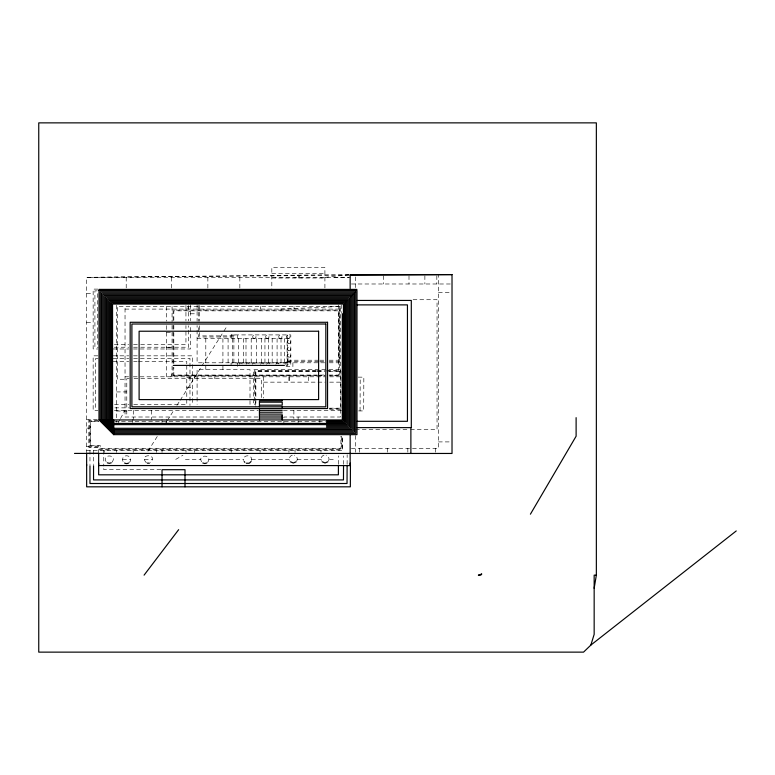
<?xml version="1.0" encoding="UTF-8"?>
<svg xmlns="http://www.w3.org/2000/svg" width="775" height="775" viewBox="0 0 775 775"><rect width="100%" height="100%" fill="white"/><g stroke="black" fill="none" stroke-linecap="round" stroke-linejoin="round"><path stroke-width="0.58" stroke-dasharray="3.88 2.91" d="M338.433 464.147L338.472 455.855M343.538 464.312L343.577 455.913M347.113 464.312L347.161 454.722M360.055 410.915L360.201 377.144M146.368 462.772C137.659 453.443 159.059 453.452 150.34 462.772M251.468 460.553C253.173 454.208 242.081 454.208 243.786 460.553M170.917 376.805L172.069 373.472M296.757 460.989C298.055 458.829 296.786 455.768 294.345 455.157M328.484 460.97C329.782 458.81 328.513 455.739 326.072 455.138M118.226 422.685L119.931 419.546M120.493 418.51L125.037 410.159M147.928 451.224L157.596 435.947M164.678 424.739L166.615 421.687M167.255 420.67L174.346 409.462M176.923 405.383L179.5 401.314M180.149 400.297L223.316 332.049M223.956 331.032L226.532 326.963M112.094 462.181C118.023 453.898 100.547 453.898 106.475 462.181M207.623 462.355C213.551 454.082 196.075 454.082 202.004 462.355M341.281 436.267L341.281 449.025L100.052 449.025L100.052 446.071L90.22 446.071L90.588 421.503L98.657 421.503M175.722 459.401L182.919 455.245M292.282 455.157C289.84 455.768 288.571 458.829 289.869 460.989M324.008 455.138C321.567 455.739 320.298 458.81 321.596 460.97M324.909 277.353L348.944 274.718M280.54 309.089L340.428 306.464L340.428 417.008L283.873 417.008L283.873 424.71M348.934 274.602L86.645 277.353L86.645 452.765M348.934 275.261L86.645 277.353L350.145 277.353M271.822 273.488L324.909 273.488M271.822 278.022L324.909 278.022M351.356 283.989L451.961 283.989M97.95 289.114L93.155 289.114L93.155 348.983L97.873 348.983M97.33 290.867L94.918 290.867L94.918 347.229L98.173 347.229M438.447 292.495L450.885 292.495M86.645 293.444L93.155 293.444M413.056 299.722L437.042 299.722L437.042 429.621L410.653 429.621M340.428 306.464L117.296 306.464L117.296 379.256L125.037 379.256M125.037 309.089L340.428 309.089M188.703 311.405L190.466 311.405M190.466 313.788L197.092 313.788M86.645 322.381L93.155 322.381M166.538 332.698L172.069 332.698M231.066 335.042L237.508 335.042L237.508 338.472M233.885 336.98L198.584 336.98L198.584 324.909M197.092 338.472L290.799 338.472M114.342 344.468L128.708 344.468M133.503 344.468L139.49 344.468M140.682 344.468L185.942 344.468L185.942 325.577M114.342 347.229L128.708 347.229M133.503 347.229L139.49 347.229M140.682 347.229L188.703 347.229L188.703 325.733M166.538 347.607L172.069 347.607M113.14 348.983L128.708 348.983M133.426 348.983L190.466 348.983L190.466 325.5M97.873 355.832L93.155 355.832L93.155 410.401L97.95 410.401M113.14 355.832L128.786 355.832M133.426 355.832L192.52 355.832L192.52 404.463M98.028 358.379L95.712 358.379L95.712 407.853L98.096 407.853M113.14 358.379L128.786 358.379M133.6 358.379L189.972 358.379L189.972 405.49M287.544 360.21L318.69 360.21M319.852 360.21L324.502 360.21M329.21 360.21L338.665 360.21L338.665 304.924M287.544 361.295L318.69 361.295M319.852 361.295L325.665 361.295M329.191 361.295L339.75 361.295L339.75 305.011M113.14 361.576L128.786 361.576M133.6 361.576L137.204 361.576M138.415 361.576L186.775 361.576L186.775 363.833M324.57 362.787L197.092 362.787L197.092 325.548M329.259 362.787L341.242 362.787M287.089 362.981L231.066 362.981L231.066 366.41M286.023 366.352L290.799 366.352L290.799 334.907L231.066 334.907L231.066 338.472M325.665 369.307L253.648 369.307L253.648 404.502M328.939 369.307L341.543 369.307M316.219 370.324L254.665 370.324L254.665 404.627M317.401 370.324L324.483 370.324M326.759 370.324L340.487 370.324M316.219 371.06L255.401 371.06L255.401 400.181M317.401 371.06L324.483 371.06M326.759 371.06L340.923 371.06L340.923 408.648L329.22 408.648M316.219 371.535L255.866 371.535L255.866 406.991M317.401 371.535L324.483 371.535M328.939 371.535L340.457 371.535M324.173 375.052L173.823 375.052L173.823 367.195M329.007 375.052L338.685 375.052L338.685 310.843L173.823 310.843L173.823 321.712M173.116 375.759L316.481 375.759L173.067 375.807L173.067 367.195M317.692 375.759L324.919 375.759M339.392 375.759L329.743 375.759L339.44 375.807L339.44 310.087L173.067 310.087L173.116 321.712M317.731 375.807L324.967 375.807M125.037 376.805L128.66 376.805M133.339 376.805L325.093 376.805M329.637 376.805L340.428 376.805M186.775 377.367L192.52 377.367M129.193 378.684L126.78 378.684L126.78 417.008M133.998 378.684L261.543 378.684L261.543 397.846M263.665 382.153L325.093 382.153M329.637 382.153L340.428 382.153M186.775 387.752L192.52 387.752M116.521 391.927L126.78 391.927M114.526 404.657L128.941 404.657M133.755 404.657L186.775 404.657L186.775 364.957M114.845 407.853L129.193 407.853M329.578 408.173L340.457 408.173M329.569 409.384L341.659 409.384M114.39 410.401L258.162 410.401M283.388 410.401L342.676 410.401M116.521 411.041L126.78 411.041M257.949 417.008L125.037 417.008L125.037 306.464M86.645 419.74L98.58 419.74M98.134 420.263L89.348 420.263L89.348 446.942L99.181 446.942L99.181 449.897L342.153 449.897L342.153 436.248M98.58 421.135L90.22 421.135L90.22 446.071M114.7 421.503L325.442 421.503M86.645 428.139L88.825 428.139M355.463 429.621L409.452 429.621M438.447 441.905L452.019 441.905M90.588 445.693L100.421 445.693L100.421 448.647L340.913 448.647L340.913 436.238M86.645 446.584L88.825 446.584M351.356 448.318L438.447 448.318L438.447 274.592M86.645 450.42L342.676 450.42L342.676 435.104M122.644 459.372L130.529 459.372M144.382 459.333L152.336 459.333M185.409 459.372L200.861 459.372M208.766 459.372L243.67 459.372M251.584 459.372L289.385 459.372M297.242 459.372L321.828 459.372M329.772 459.372L333.298 459.372M160.842 469.698L103.763 469.698L103.763 467.296M334.141 277.353L349.002 277.421M358.157 377.134L363.843 377.163L363.698 410.934L355.967 410.905M436.829 275.764L436.829 283.989M435.676 448.318L435.676 452.493M424.874 275.764L424.874 283.989M408.997 275.764L408.997 283.989M407.834 448.318L407.834 452.493M387.277 448.318L387.277 452.493M383.48 275.764L383.48 283.989M359.435 448.318L359.435 452.493M355.647 276.937L355.647 283.989M355.463 283.989L355.463 287.622M355.463 435.579L355.463 452.261M341.242 304.711L341.242 313.236M324.909 287.942L324.909 267.414L271.822 267.414L271.822 289.114M321.208 277.353L321.208 278.022M320.986 450.42L320.986 452.445M319.872 419.207L319.872 422.511M308.566 376.805L308.566 382.153M301.766 277.353L301.766 278.022M299.363 277.353L299.363 275.261L297.368 275.261L297.368 277.353M298.365 275.261L298.365 278.022M298.113 417.008L298.113 420.312M298.113 421.406L298.113 424.71M294.965 277.353L294.965 278.022M295.033 450.42L295.033 452.445M294.045 306.464L294.045 309.089M293.88 410.401L293.88 418.568M292.892 362.787L292.892 369.307M289.346 376.805L289.346 382.153M288.901 376.805L288.901 382.153M288.939 450.42L288.939 452.445M287.544 338.472L287.544 362.787M287.089 334.907L287.089 366.352M284.328 338.472L284.328 362.787M281.015 338.472L281.015 362.787M277.082 338.472L277.082 362.787M275.522 277.353L275.522 278.022M272.17 338.472L272.17 362.787M268.576 338.472L268.576 362.787M264.943 338.472L264.943 362.787M263.665 376.805L263.665 398.088M261.32 338.472L261.32 362.787M260.642 306.464L260.642 309.089M260.071 450.42L260.071 452.445M256.622 338.472L256.622 362.787M255.401 401.382L255.401 407.437M251.207 338.472L251.207 362.787M250.005 404.405L250.005 369.636L197.092 369.636L197.092 404.405M245.995 338.472L245.995 362.787M243.486 338.472L243.486 362.787M239.843 277.353L239.843 289.114M238.661 338.472L238.661 362.787M237.508 362.981L237.508 366.41M233.885 362.787L233.885 335.895L199.669 335.895L199.669 332.523M232.529 338.472L232.529 362.787M231.192 450.42L231.192 452.445M228.092 338.472L228.092 362.787M222.919 338.472L222.919 369.636M214.82 376.805L214.82 378.684M207.865 277.353L207.865 289.114M205.801 338.472L205.801 369.636M203.97 309.089L203.97 310.136M199.669 305.486L199.669 321.286M199.669 325.781L199.669 331.4M198.584 305.495L198.584 321.286M197.896 309.089L197.896 310.136M197.092 304.72L197.092 321.286M194.632 450.42L194.632 452.445M194.351 376.805L194.351 378.684M193.014 419.207L193.014 422.511M190.466 304.72L190.466 320.831M188.703 305.495L188.703 320.957M188.073 306.464L188.073 309.089M185.942 305.495L185.942 320.85M186 450.42L186 452.445M173.823 325.316L173.823 331.322M173.823 332.523L173.823 364.831M173.116 325.316L173.116 364.831M172.069 306.464L172.069 321.712M172.069 325.316L172.069 376.805M171.391 277.353L171.391 289.114M166.722 419.207L166.722 422.511M166.538 306.464L166.538 321.179M166.538 325.616L166.538 376.805M162.014 419.207L162.014 422.511M162.033 450.42L162.033 452.445M156.521 450.42L156.521 452.445M151.406 410.401L151.406 419.74M133.29 410.401L133.29 419.74M133.213 450.42L133.213 452.445M132.525 419.207L132.525 422.511M126.209 277.353L126.209 287.942M116.521 305.263L116.521 422.191M116.386 450.42L116.386 452.445M104.237 450.42L104.237 452.445M103.763 450.42L103.763 466.085M98.657 453.462L98.657 447.466L88.825 447.466L88.825 419.74M97.679 293.628L97.679 344.468M93.543 450.42L93.543 464.583M89.968 450.42L89.968 464.593M129.396 462.413A3.972 3.972 0 0 0 130.568 459.594C130.752 454.489 122.421 454.489 122.615 459.594A3.972 3.972 0 0 0 123.777 462.413M285.229 364.405A1.657 1.657 0 0 1 286.372 361.944A1.657 1.657 0 0 1 288.29 363.863A1.657 1.657 0 0 1 285.83 365.006M239.204 364.327A1.657 1.657 0 0 1 242.41 364.327M246.092 364.327A1.657 1.657 0 0 1 249.298 364.327M252.301 364.327A1.657 1.657 0 0 1 255.508 364.327M260.448 364.327A1.657 1.657 0 0 1 263.645 364.327M266.648 364.327A1.657 1.657 0 0 1 269.845 364.327M275.852 364.327A1.657 1.657 0 0 1 279.048 364.327M253.532 338.249A1.657 1.657 0 0 0 256.012 336.815A1.657 1.657 0 0 0 253.532 335.381A1.657 1.657 0 0 0 253.532 338.249M288.377 361.731A1.657 1.657 0 0 0 290.858 360.298A1.657 1.657 0 0 0 288.377 358.864A1.657 1.657 0 0 0 288.377 361.731M288.377 356.965A1.657 1.657 0 0 0 290.858 355.531A1.657 1.657 0 0 0 288.377 354.097A1.657 1.657 0 0 0 288.377 356.965M288.377 350.407A1.657 1.657 0 0 0 290.858 348.973A1.657 1.657 0 0 0 288.377 347.539A1.657 1.657 0 0 0 288.377 350.407M288.377 343.248A1.657 1.657 0 0 0 290.858 341.814A1.657 1.657 0 0 0 288.377 340.38A1.657 1.657 0 0 0 288.377 343.248M287.486 338.249A1.657 1.657 0 0 0 289.976 336.815A1.657 1.657 0 0 0 287.486 335.381A1.657 1.657 0 0 0 287.486 338.249M279.552 338.249A1.657 1.657 0 0 0 282.032 336.815A1.657 1.657 0 0 0 279.552 335.381A1.657 1.657 0 0 0 279.552 338.249M266.522 338.249A1.657 1.657 0 0 0 269.012 336.815A1.657 1.657 0 0 0 266.522 335.381A1.657 1.657 0 0 0 266.522 338.249"/><path stroke-width="1.16" d="M86.635 465.543L86.645 453.414L452.019 453.462L452.019 274.592L350.145 274.592L350.145 288.368M338.423 465.329L338.384 474.813L98.657 474.813L98.648 463.14M343.538 465.513L343.47 479.919L93.543 479.919L93.543 465.756M347.113 465.513L347.035 483.493L89.968 483.493L89.968 465.775M350.436 465.426L350.348 486.826L86.645 486.826L86.645 464.516M594.163 588.293L596.353 575.147L596.353 122.867L38.75 122.867L38.75 652.133L583.546 652.133L590.85 645.091L736.25 530.943M590.85 645.091L594.163 634.347L594.163 575.147L596.353 575.147M530.41 514.193L576.116 436.209L576.116 417.647M144.082 575.147L178.647 529.674M251.071 461.512L249.618 462.966M296.127 461.813L293.318 462.975L290.499 461.813M327.854 461.793L325.045 462.956L322.226 461.793M111.271 462.811L109.285 463.343L107.299 462.811M206.799 462.985L204.813 463.518L202.827 462.985M149.381 463.169L147.328 463.169M350.145 275.251L452.019 274.592M356.994 289.395L99.006 289.395L99.006 419.953L113.692 434.649L356.994 434.649L356.994 290.489L99.006 290.489M357.343 300.438L411.302 300.438L411.302 427.616M357.304 304.885L407.447 304.885L407.447 421.3L357.304 421.3M173.3 365.412L284.425 365.412M259.451 402.167L282.236 402.167L282.236 405.17L259.451 405.17M259.451 410.343L282.236 410.343M259.451 412.193L282.236 412.193M259.451 414.092L282.236 414.092M259.451 416.03L282.236 416.03M259.451 417.987L282.236 417.987M99.006 419.953L342.298 419.953L342.298 313.72M326.44 421.087L343.441 421.087L343.441 304.052L112.559 304.052L112.559 419.953L113.692 421.087M326.44 422.249L344.594 422.249L344.594 302.889L111.406 302.889L111.406 419.953L113.692 422.249M326.44 425.824L348.178 425.824L348.178 299.315L107.822 299.315L107.822 419.953L113.692 425.824M326.44 427.054L349.399 427.054L349.399 298.084L106.601 298.084L106.601 419.953L113.692 427.054M357.294 427.616L410.886 427.616L410.886 453.462M74.507 453.414L98.657 453.414L98.648 465.543L350.145 465.601L350.145 435.502M246.324 463.247L248.93 463.256M244.183 461.512L244.813 462.336M350.145 463.14L350.145 465.543M282.236 399.6L282.236 400.82L259.451 400.82L259.451 406.817M282.236 406.817L282.236 408.541M282.236 415.168L282.236 419.953M259.451 408.541L259.451 419.953M185.002 486.826L185.002 469.698L162.033 469.698L162.033 486.826M113.692 419.953L113.692 434.649M128.572 463.043A3.972 3.972 0 0 1 124.601 463.043M481.672 574.042L480.771 575.147L478.359 575.147L481.672 574.042M355.706 291.778L100.295 291.778L100.295 419.953L113.692 433.361L355.706 433.361L355.706 291.778M354.427 293.066L101.573 293.066L101.573 419.953L113.692 432.082L354.427 432.082L354.427 293.066M353.158 294.335L102.843 294.335L102.843 419.953L113.692 430.803L353.158 430.803L353.158 294.335M351.889 295.595L104.112 295.595L104.112 419.953L113.692 429.544L351.889 429.544L351.889 295.595M350.639 296.844L105.361 296.844L105.361 419.953L113.692 428.294L350.639 428.294L350.639 296.844M346.968 300.526L109.033 300.526L109.033 419.953L113.692 424.613L346.968 424.613L346.968 300.526M345.766 301.717L110.224 301.717L110.224 419.953L113.692 423.421L345.766 423.421L345.766 301.717M327.554 322.284L130.171 322.284L130.171 408.541L327.554 408.541L327.554 322.284M325.829 324.008L131.895 324.008L131.895 406.817L325.829 406.817L325.829 324.008M318.612 331.225L139.112 331.225L139.112 399.6L318.612 399.6L318.612 331.225"/></g></svg>
